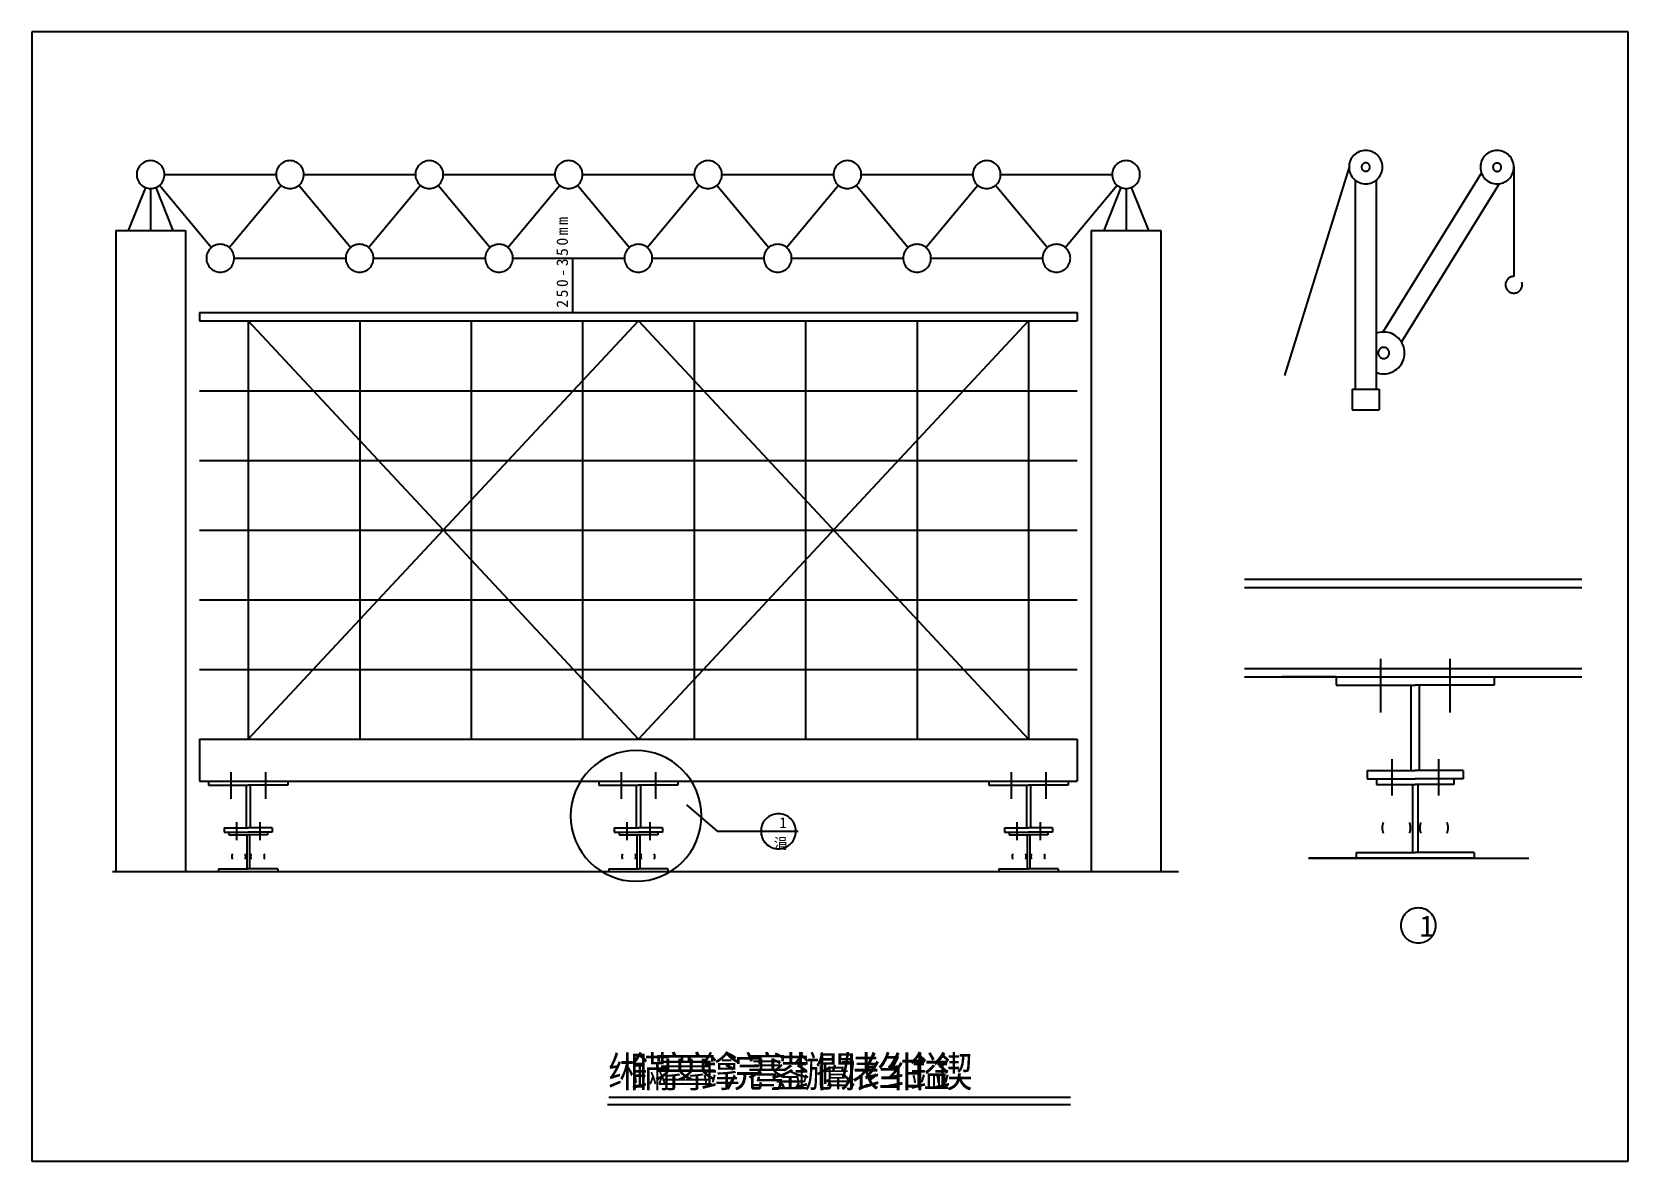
# Model space of a CAD drawing. Header units: metres. Extents: x 0 to 420, y 0 to 297.
import ezdxf

# ---------------------------------------------------------------- set-up
doc = ezdxf.new("R2010")
doc.units = ezdxf.units.M
doc.layers.add(' ', color=7, linetype='Continuous')

msp = doc.modelspace()

# ---------------------------------------------------------------- linework, layer by layer
at = {"layer": ' '}
for p, q in [((346.58, 261.43), (329.59, 206.62)), ((389.94, 261.54), (389.94, 232.69)), ((33.59, 256.66), (47.22, 240.29)), ((34.9, 259.47), (64.24, 259.47)), ((51.92, 240.29), (65.56, 256.66)), ((70.25, 256.66), (83.89, 240.29)), ((71.57, 259.47), (100.9, 259.47)), ((88.59, 240.29), (102.22, 256.66)), ((106.92, 256.66), (120.56, 240.29)), ((108.24, 259.47), (137.57, 259.47)), ((125.25, 240.29), (138.89, 256.66)), ((143.59, 256.66), (157.22, 240.29)), ((144.9, 259.47), (174.24, 259.47)), ((161.92, 240.29), (175.56, 256.66)), ((180.25, 256.66), (193.89, 240.29)), ((181.57, 259.47), (210.9, 259.47)), ((198.59, 240.29), (212.22, 256.66)), ((216.92, 256.66), (230.56, 240.29)), ((218.24, 259.47), (247.57, 259.47)), ((235.25, 240.29), (248.89, 256.66)), ((253.59, 256.66), (267.22, 240.29)), ((254.9, 259.47), (284.24, 259.47)), ((271.92, 240.29), (285.56, 256.66)), ((348.22, 258.01), (348.22, 203.02)), ((348.22, 258.01), (348.22, 203.02)), ((348.22, 258.01), (348.22, 203.02)), ((353.72, 258.01), (353.72, 203.02)), ((353.72, 258.01), (353.72, 203.02)), ((353.72, 258.01), (353.72, 203.02)), ((381.39, 259.94), (355.48, 218.06)), ((386.07, 257.05), (360.36, 215.48)), ((29.87, 256.07), (25.36, 244.81)), ((31.24, 255.81), (31.24, 244.81)), ((32.6, 256.07), (37.12, 244.81)), ((286.54, 256.07), (282.02, 244.81)), ((287.9, 255.81), (287.9, 244.81)), ((289.27, 256.07), (293.79, 244.81)), ((22.07, 244.81), (22.07, 76.14)), ((22.07, 244.81), (40.4, 244.81)), ((40.4, 244.81), (40.4, 76.14)), ((278.74, 244.81), (278.74, 76.14)), ((278.74, 244.81), (297.07, 244.81)), ((297.07, 244.81), (297.07, 76.14)), ((53.24, 237.47), (82.57, 237.47)), ((89.9, 237.47), (119.24, 237.47)), ((126.57, 237.47), (155.9, 237.47)), ((142.28, 237.47), (142.28, 223.17)), ((163.24, 237.47), (192.57, 237.47)), ((199.9, 237.47), (229.24, 237.47)), ((236.57, 237.47), (265.9, 237.47)), ((44.07, 223.17), (275.07, 223.17)), ((44.07, 223.17), (44.07, 220.97)), ((275.07, 223.17), (275.07, 220.97)), ((44.07, 220.97), (275.07, 220.97)), ((159.57, 110.97), (56.9, 220.97)), ((56.9, 110.97), (159.57, 220.97)), ((56.9, 220.97), (56.9, 110.97)), ((86.24, 220.97), (86.24, 110.97)), ((115.57, 220.97), (115.57, 110.97)), ((144.9, 220.97), (144.9, 110.97)), ((262.24, 220.97), (159.57, 110.97)), ((159.57, 220.97), (262.24, 110.97)), ((174.24, 220.97), (174.24, 110.97)), ((203.57, 220.97), (203.57, 110.97)), ((232.9, 220.97), (232.9, 110.97)), ((262.24, 220.97), (262.24, 110.97)), ((44.07, 202.64), (275.07, 202.64)), ((347.37, 203.02), (347.37, 197.64)), ((347.37, 203.02), (354.47, 203.02)), ((354.47, 203.02), (354.47, 197.64)), ((347.37, 197.64), (354.47, 197.64)), ((44.07, 184.31), (275.07, 184.31)), ((44.07, 165.97), (275.07, 165.97)), ((319.11, 153.04), (407.85, 153.04)), ((44.07, 147.64), (275.07, 147.64)), ((319.11, 150.84), (407.85, 150.84)), ((354.87, 132.09), (354.87, 117.95)), ((373.08, 132.09), (373.08, 117.95)), ((44.07, 129.31), (275.07, 129.31)), ((319.11, 129.57), (407.85, 129.57)), ((319.11, 127.37), (407.85, 127.37)), ((343.17, 127.37), (328.91, 127.37)), ((343.17, 127.37), (384.78, 127.37)), ((343.17, 127.37), (343.17, 125.17)), ((384.78, 127.37), (384.78, 125.17)), ((343.17, 125.17), (363.97, 125.17)), ((362.87, 125.17), (362.87, 102.72)), ((384.78, 125.17), (363.97, 125.17)), ((365.07, 125.17), (365.07, 102.72)), ((44.07, 110.97), (275.07, 110.97)), ((44.07, 110.97), (44.07, 99.97)), ((275.07, 110.97), (275.07, 99.97)), ((357.86, 105.71), (357.86, 96.19)), ((370.08, 105.71), (370.08, 96.19)), ((52.35, 102.33), (52.35, 95.26)), ((61.46, 102.33), (61.46, 95.26)), ((155.02, 102.33), (155.02, 95.26)), ((164.12, 102.33), (164.12, 95.26)), ((257.69, 102.33), (257.69, 95.26)), ((266.79, 102.33), (266.79, 95.26)), ((351.33, 102.72), (351.33, 100.52)), ((351.33, 102.72), (363.97, 102.72)), ((376.61, 102.72), (363.97, 102.72)), ((376.61, 102.72), (376.61, 100.52)), ((44.07, 99.97), (275.07, 99.97)), ((46.5, 99.97), (46.5, 98.87)), ((46.5, 98.87), (56.9, 98.87)), ((56.35, 98.87), (56.35, 87.65)), ((67.31, 98.87), (56.9, 98.87)), ((57.45, 98.87), (57.45, 87.65)), ((67.31, 99.97), (67.31, 98.87)), ((149.17, 99.97), (149.17, 98.87)), ((149.17, 98.87), (159.57, 98.87)), ((159.02, 98.87), (159.02, 87.65)), ((169.97, 98.87), (159.57, 98.87)), ((160.12, 98.87), (160.12, 87.65)), ((169.97, 99.97), (169.97, 98.87)), ((251.83, 99.97), (251.83, 98.87)), ((251.83, 98.87), (262.24, 98.87)), ((261.69, 98.87), (261.69, 87.65)), ((272.64, 98.87), (262.24, 98.87)), ((262.79, 98.87), (262.79, 87.65)), ((272.64, 99.97), (272.64, 98.87)), ((351.33, 100.52), (363.97, 100.52)), ((353.78, 100.52), (353.78, 99.05)), ((353.78, 99.05), (363.97, 99.05)), ((363.24, 99.05), (363.24, 81.17)), ((376.61, 100.52), (363.97, 100.52)), ((374.16, 99.05), (363.97, 99.05)), ((364.71, 99.05), (364.71, 81.17)), ((374.16, 100.52), (374.16, 99.05)), ((172.22, 93.67), (180.29, 86.75)), ((53.85, 89.14), (53.85, 84.38)), ((59.96, 89.14), (59.96, 84.38)), ((156.52, 89.14), (156.52, 84.38)), ((162.63, 89.14), (162.63, 84.38)), ((259.18, 89.14), (259.18, 84.38)), ((265.29, 89.14), (265.29, 84.38)), ((50.58, 87.65), (50.58, 86.55)), ((50.58, 87.65), (56.9, 87.65)), ((50.58, 86.55), (56.9, 86.55)), ((51.81, 86.55), (51.81, 85.81)), ((51.81, 85.81), (56.9, 85.81)), ((56.54, 85.81), (56.54, 76.87)), ((63.23, 87.65), (56.9, 87.65)), ((63.23, 86.55), (56.9, 86.55)), ((62, 85.81), (56.9, 85.81)), ((57.27, 85.81), (57.27, 76.87)), ((62, 86.55), (62, 85.81)), ((63.23, 87.65), (63.23, 86.55)), ((153.25, 87.65), (153.25, 86.55)), ((153.25, 87.65), (159.57, 87.65)), ((153.25, 86.55), (159.57, 86.55)), ((154.48, 86.55), (154.48, 85.81)), ((154.48, 85.81), (159.57, 85.81)), ((159.2, 85.81), (159.2, 76.87)), ((165.89, 87.65), (159.57, 87.65)), ((165.89, 86.55), (159.57, 86.55)), ((164.67, 85.81), (159.57, 85.81)), ((159.94, 85.81), (159.94, 76.87)), ((164.67, 86.55), (164.67, 85.81)), ((165.89, 87.65), (165.89, 86.55)), ((180.29, 86.75), (201.63, 86.75)), ((255.92, 87.65), (255.92, 86.55)), ((255.92, 87.65), (262.24, 87.65)), ((255.92, 86.55), (262.24, 86.55)), ((257.14, 86.55), (257.14, 85.81)), ((257.14, 85.81), (262.24, 85.81)), ((261.87, 85.81), (261.87, 76.87)), ((268.56, 87.65), (262.24, 87.65)), ((268.56, 86.55), (262.24, 86.55)), ((267.33, 85.81), (262.24, 85.81)), ((262.6, 85.81), (262.6, 76.87)), ((267.33, 86.55), (267.33, 85.81)), ((268.56, 87.65), (268.56, 86.55)), ((348.42, 81.17), (363.97, 81.17)), ((348.42, 81.17), (348.42, 79.7)), ((379.53, 81.17), (363.97, 81.17)), ((379.53, 81.17), (379.53, 79.7)), ((21.16, 76.14), (301.67, 76.14)), ((49.13, 76.87), (49.13, 76.14)), ((49.13, 76.87), (56.9, 76.87)), ((64.68, 76.87), (56.9, 76.87)), ((64.68, 76.87), (64.68, 76.14)), ((151.79, 76.87), (159.57, 76.87)), ((151.79, 76.87), (151.79, 76.14)), ((167.35, 76.87), (159.57, 76.87)), ((167.35, 76.87), (167.35, 76.14)), ((254.46, 76.87), (254.46, 76.14)), ((254.46, 76.87), (262.24, 76.87)), ((270.02, 76.87), (262.24, 76.87)), ((270.02, 76.87), (270.02, 76.14)), ((335.9, 79.7), (393.89, 79.7)), ((348.42, 79.7), (335.9, 79.7)), ((379.53, 79.7), (348.42, 79.7))]:
    msp.add_line(p, q, dxfattribs=at)
for points in [[(355.37, 261.45), (355.35, 261.88), (355.28, 262.3), (355.18, 262.72), (355.03, 263.13), (354.85, 263.52), (354.63, 263.89), (354.37, 264.24), (354.08, 264.56), (353.76, 264.85), (353.41, 265.1), (353.04, 265.33), (352.65, 265.51), (352.25, 265.66), (351.83, 265.76), (351.4, 265.83), (350.97, 265.85), (350.54, 265.83), (350.11, 265.76), (349.69, 265.66), (349.29, 265.51), (348.89, 265.33), (348.52, 265.1), (348.18, 264.85), (347.86, 264.56), (347.57, 264.24), (347.31, 263.89), (347.09, 263.52), (346.9, 263.13), (346.76, 262.72), (346.65, 262.3), (346.59, 261.88), (346.57, 261.45), (346.59, 261.02), (346.65, 260.59), (346.76, 260.17), (346.9, 259.76), (347.09, 259.37), (347.31, 259), (347.57, 258.65), (347.86, 258.34), (348.18, 258.05), (348.52, 257.79), (348.89, 257.57), (349.29, 257.38), (349.69, 257.24), (350.11, 257.13), (350.54, 257.07), (350.97, 257.05), (351.4, 257.07), (351.83, 257.13), (352.25, 257.24), (352.65, 257.38), (353.04, 257.57), (353.41, 257.79), (353.76, 258.05), (354.08, 258.34), (354.37, 258.65), (354.63, 259), (354.85, 259.37), (355.03, 259.76), (355.18, 260.17), (355.28, 260.59), (355.35, 261.02), (355.37, 261.45)], [(355.37, 261.45), (355.35, 261.88), (355.28, 262.3), (355.18, 262.72), (355.03, 263.13), (354.85, 263.52), (354.63, 263.89), (354.37, 264.24), (354.08, 264.56), (353.76, 264.85), (353.41, 265.1), (353.04, 265.33), (352.65, 265.51), (352.25, 265.66), (351.83, 265.76), (351.4, 265.83), (350.97, 265.85), (350.54, 265.83), (350.11, 265.76), (349.69, 265.66), (349.29, 265.51), (348.89, 265.33), (348.52, 265.1), (348.18, 264.85), (347.86, 264.56), (347.57, 264.24), (347.31, 263.89), (347.09, 263.52), (346.9, 263.13), (346.76, 262.72), (346.65, 262.3), (346.59, 261.88), (346.57, 261.45), (346.59, 261.02), (346.65, 260.59), (346.76, 260.17), (346.9, 259.76), (347.09, 259.37), (347.31, 259), (347.57, 258.65), (347.86, 258.34), (348.18, 258.05), (348.52, 257.79), (348.89, 257.57), (349.29, 257.38), (349.69, 257.24), (350.11, 257.13), (350.54, 257.07), (350.97, 257.05), (351.4, 257.07), (351.83, 257.13), (352.25, 257.24), (352.65, 257.38), (353.04, 257.57), (353.41, 257.79), (353.76, 258.05), (354.08, 258.34), (354.37, 258.65), (354.63, 259), (354.85, 259.37), (355.03, 259.76), (355.18, 260.17), (355.28, 260.59), (355.35, 261.02), (355.37, 261.45)], [(355.37, 261.45), (355.35, 261.88), (355.28, 262.3), (355.18, 262.72), (355.03, 263.13), (354.85, 263.52), (354.63, 263.89), (354.37, 264.24), (354.08, 264.56), (353.76, 264.85), (353.41, 265.1), (353.04, 265.33), (352.65, 265.51), (352.25, 265.66), (351.83, 265.76), (351.4, 265.83), (350.97, 265.85), (350.54, 265.83), (350.11, 265.76), (349.69, 265.66), (349.29, 265.51), (348.89, 265.33), (348.52, 265.1), (348.18, 264.85), (347.86, 264.56), (347.57, 264.24), (347.31, 263.89), (347.09, 263.52), (346.9, 263.13), (346.76, 262.72), (346.65, 262.3), (346.59, 261.88), (346.57, 261.45), (346.59, 261.02), (346.65, 260.59), (346.76, 260.17), (346.9, 259.76), (347.09, 259.37), (347.31, 259), (347.57, 258.65), (347.86, 258.34), (348.18, 258.05), (348.52, 257.79), (348.89, 257.57), (349.29, 257.38), (349.69, 257.24), (350.11, 257.13), (350.54, 257.07), (350.97, 257.05), (351.4, 257.07), (351.83, 257.13), (352.25, 257.24), (352.65, 257.38), (353.04, 257.57), (353.41, 257.79), (353.76, 258.05), (354.08, 258.34), (354.37, 258.65), (354.63, 259), (354.85, 259.37), (355.03, 259.76), (355.18, 260.17), (355.28, 260.59), (355.35, 261.02), (355.37, 261.45)], [(389.94, 261.42), (389.92, 261.85), (389.85, 262.28), (389.75, 262.69), (389.6, 263.1), (389.42, 263.49), (389.2, 263.86), (388.94, 264.21), (388.65, 264.53), (388.33, 264.82), (387.98, 265.08), (387.61, 265.3), (387.22, 265.48), (386.82, 265.63), (386.4, 265.73), (385.97, 265.8), (385.54, 265.82), (385.11, 265.8), (384.68, 265.73), (384.26, 265.63), (383.86, 265.48), (383.46, 265.3), (383.09, 265.08), (382.75, 264.82), (382.43, 264.53), (382.14, 264.21), (381.88, 263.86), (381.66, 263.49), (381.47, 263.1), (381.33, 262.69), (381.22, 262.28), (381.16, 261.85), (381.14, 261.42), (381.16, 260.99), (381.22, 260.56), (381.33, 260.14), (381.47, 259.73), (381.66, 259.34), (381.88, 258.97), (382.14, 258.63), (382.43, 258.31), (382.75, 258.02), (383.09, 257.76), (383.46, 257.54), (383.86, 257.35), (384.26, 257.21), (384.68, 257.1), (385.11, 257.04), (385.54, 257.02), (385.97, 257.04), (386.4, 257.1), (386.82, 257.21), (387.22, 257.35), (387.61, 257.54), (387.98, 257.76), (388.33, 258.02), (388.65, 258.31), (388.94, 258.63), (389.2, 258.97), (389.42, 259.34), (389.6, 259.73), (389.75, 260.14), (389.85, 260.56), (389.92, 260.99), (389.94, 261.42)], [(34.9, 259.47), (34.89, 259.83), (34.83, 260.19), (34.75, 260.54), (34.63, 260.88), (34.47, 261.2), (34.29, 261.51), (34.07, 261.8), (33.83, 262.06), (33.56, 262.31), (33.27, 262.52), (32.97, 262.71), (32.64, 262.86), (32.3, 262.98), (31.95, 263.07), (31.6, 263.12), (31.24, 263.14), (30.88, 263.12), (30.52, 263.07), (30.17, 262.98), (29.83, 262.86), (29.51, 262.71), (29.2, 262.52), (28.91, 262.31), (28.65, 262.06), (28.4, 261.8), (28.19, 261.51), (28, 261.2), (27.85, 260.88), (27.73, 260.54), (27.64, 260.19), (27.59, 259.83), (27.57, 259.47), (27.59, 259.11), (27.64, 258.76), (27.73, 258.41), (27.85, 258.07), (28, 257.74), (28.19, 257.43), (28.4, 257.15), (28.65, 256.88), (28.91, 256.64), (29.2, 256.42), (29.51, 256.24), (29.83, 256.08), (30.17, 255.96), (30.52, 255.88), (30.88, 255.82), (31.24, 255.81), (31.6, 255.82), (31.95, 255.88), (32.3, 255.96), (32.64, 256.08), (32.97, 256.24), (33.27, 256.42), (33.56, 256.64), (33.83, 256.88), (34.07, 257.15), (34.29, 257.43), (34.47, 257.74), (34.63, 258.07), (34.75, 258.41), (34.83, 258.76), (34.89, 259.11), (34.9, 259.47)], [(71.57, 259.47), (71.55, 259.83), (71.5, 260.19), (71.41, 260.54), (71.29, 260.88), (71.14, 261.2), (70.95, 261.51), (70.74, 261.8), (70.5, 262.06), (70.23, 262.31), (69.94, 262.52), (69.63, 262.71), (69.31, 262.86), (68.97, 262.98), (68.62, 263.07), (68.26, 263.12), (67.9, 263.14), (67.55, 263.12), (67.19, 263.07), (66.84, 262.98), (66.5, 262.86), (66.18, 262.71), (65.87, 262.52), (65.58, 262.31), (65.31, 262.06), (65.07, 261.8), (64.86, 261.51), (64.67, 261.2), (64.52, 260.88), (64.4, 260.54), (64.31, 260.19), (64.26, 259.83), (64.24, 259.47), (64.26, 259.11), (64.31, 258.76), (64.4, 258.41), (64.52, 258.07), (64.67, 257.74), (64.86, 257.43), (65.07, 257.15), (65.31, 256.88), (65.58, 256.64), (65.87, 256.42), (66.18, 256.24), (66.5, 256.08), (66.84, 255.96), (67.19, 255.88), (67.55, 255.82), (67.9, 255.81), (68.26, 255.82), (68.62, 255.88), (68.97, 255.96), (69.31, 256.08), (69.63, 256.24), (69.94, 256.42), (70.23, 256.64), (70.5, 256.88), (70.74, 257.15), (70.95, 257.43), (71.14, 257.74), (71.29, 258.07), (71.41, 258.41), (71.5, 258.76), (71.55, 259.11), (71.57, 259.47)], [(108.24, 259.47), (108.22, 259.83), (108.17, 260.19), (108.08, 260.54), (107.96, 260.88), (107.8, 261.2), (107.62, 261.51), (107.41, 261.8), (107.16, 262.06), (106.9, 262.31), (106.61, 262.52), (106.3, 262.71), (105.97, 262.86), (105.64, 262.98), (105.29, 263.07), (104.93, 263.12), (104.57, 263.14), (104.21, 263.12), (103.86, 263.07), (103.51, 262.98), (103.17, 262.86), (102.84, 262.71), (102.53, 262.52), (102.25, 262.31), (101.98, 262.06), (101.74, 261.8), (101.52, 261.51), (101.34, 261.2), (101.18, 260.88), (101.06, 260.54), (100.97, 260.19), (100.92, 259.83), (100.9, 259.47), (100.92, 259.11), (100.97, 258.76), (101.06, 258.41), (101.18, 258.07), (101.34, 257.74), (101.52, 257.43), (101.74, 257.15), (101.98, 256.88), (102.25, 256.64), (102.53, 256.42), (102.84, 256.24), (103.17, 256.08), (103.51, 255.96), (103.86, 255.88), (104.21, 255.82), (104.57, 255.81), (104.93, 255.82), (105.29, 255.88), (105.64, 255.96), (105.97, 256.08), (106.3, 256.24), (106.61, 256.42), (106.9, 256.64), (107.16, 256.88), (107.41, 257.15), (107.62, 257.43), (107.8, 257.74), (107.96, 258.07), (108.08, 258.41), (108.17, 258.76), (108.22, 259.11), (108.24, 259.47)], [(144.9, 259.47), (144.89, 259.83), (144.83, 260.19), (144.75, 260.54), (144.63, 260.88), (144.47, 261.2), (144.29, 261.51), (144.07, 261.8), (143.83, 262.06), (143.56, 262.31), (143.27, 262.52), (142.97, 262.71), (142.64, 262.86), (142.3, 262.98), (141.95, 263.07), (141.6, 263.12), (141.24, 263.14), (140.88, 263.12), (140.52, 263.07), (140.17, 262.98), (139.83, 262.86), (139.51, 262.71), (139.2, 262.52), (138.91, 262.31), (138.65, 262.06), (138.4, 261.8), (138.19, 261.51), (138, 261.2), (137.85, 260.88), (137.73, 260.54), (137.64, 260.19), (137.59, 259.83), (137.57, 259.47), (137.59, 259.11), (137.64, 258.76), (137.73, 258.41), (137.85, 258.07), (138, 257.74), (138.19, 257.43), (138.4, 257.15), (138.65, 256.88), (138.91, 256.64), (139.2, 256.42), (139.51, 256.24), (139.83, 256.08), (140.17, 255.96), (140.52, 255.88), (140.88, 255.82), (141.24, 255.81), (141.6, 255.82), (141.95, 255.88), (142.3, 255.96), (142.64, 256.08), (142.97, 256.24), (143.27, 256.42), (143.56, 256.64), (143.83, 256.88), (144.07, 257.15), (144.29, 257.43), (144.47, 257.74), (144.63, 258.07), (144.75, 258.41), (144.83, 258.76), (144.89, 259.11), (144.9, 259.47)], [(181.57, 259.47), (181.55, 259.83), (181.5, 260.19), (181.41, 260.54), (181.29, 260.88), (181.14, 261.2), (180.95, 261.51), (180.74, 261.8), (180.5, 262.06), (180.23, 262.31), (179.94, 262.52), (179.63, 262.71), (179.31, 262.86), (178.97, 262.98), (178.62, 263.07), (178.26, 263.12), (177.9, 263.14), (177.55, 263.12), (177.19, 263.07), (176.84, 262.98), (176.5, 262.86), (176.18, 262.71), (175.87, 262.52), (175.58, 262.31), (175.31, 262.06), (175.07, 261.8), (174.86, 261.51), (174.67, 261.2), (174.52, 260.88), (174.4, 260.54), (174.31, 260.19), (174.26, 259.83), (174.24, 259.47), (174.26, 259.11), (174.31, 258.76), (174.4, 258.41), (174.52, 258.07), (174.67, 257.74), (174.86, 257.43), (175.07, 257.15), (175.31, 256.88), (175.58, 256.64), (175.87, 256.42), (176.18, 256.24), (176.5, 256.08), (176.84, 255.96), (177.19, 255.88), (177.55, 255.82), (177.9, 255.81), (178.26, 255.82), (178.62, 255.88), (178.97, 255.96), (179.31, 256.08), (179.63, 256.24), (179.94, 256.42), (180.23, 256.64), (180.5, 256.88), (180.74, 257.15), (180.95, 257.43), (181.14, 257.74), (181.29, 258.07), (181.41, 258.41), (181.5, 258.76), (181.55, 259.11), (181.57, 259.47)], [(218.24, 259.47), (218.22, 259.83), (218.17, 260.19), (218.08, 260.54), (217.96, 260.88), (217.8, 261.2), (217.62, 261.51), (217.41, 261.8), (217.16, 262.06), (216.9, 262.31), (216.61, 262.52), (216.3, 262.71), (215.97, 262.86), (215.64, 262.98), (215.29, 263.07), (214.93, 263.12), (214.57, 263.14), (214.21, 263.12), (213.86, 263.07), (213.51, 262.98), (213.17, 262.86), (212.84, 262.71), (212.53, 262.52), (212.25, 262.31), (211.98, 262.06), (211.74, 261.8), (211.52, 261.51), (211.34, 261.2), (211.18, 260.88), (211.06, 260.54), (210.97, 260.19), (210.92, 259.83), (210.9, 259.47), (210.92, 259.11), (210.97, 258.76), (211.06, 258.41), (211.18, 258.07), (211.34, 257.74), (211.52, 257.43), (211.74, 257.15), (211.98, 256.88), (212.25, 256.64), (212.53, 256.42), (212.84, 256.24), (213.17, 256.08), (213.51, 255.96), (213.86, 255.88), (214.21, 255.82), (214.57, 255.81), (214.93, 255.82), (215.29, 255.88), (215.64, 255.96), (215.97, 256.08), (216.3, 256.24), (216.61, 256.42), (216.9, 256.64), (217.16, 256.88), (217.41, 257.15), (217.62, 257.43), (217.8, 257.74), (217.96, 258.07), (218.08, 258.41), (218.17, 258.76), (218.22, 259.11), (218.24, 259.47)], [(254.9, 259.47), (254.89, 259.83), (254.83, 260.19), (254.75, 260.54), (254.63, 260.88), (254.47, 261.2), (254.29, 261.51), (254.07, 261.8), (253.83, 262.06), (253.56, 262.31), (253.27, 262.52), (252.97, 262.71), (252.64, 262.86), (252.3, 262.98), (251.95, 263.07), (251.6, 263.12), (251.24, 263.14), (250.88, 263.12), (250.52, 263.07), (250.17, 262.98), (249.83, 262.86), (249.51, 262.71), (249.2, 262.52), (248.91, 262.31), (248.65, 262.06), (248.4, 261.8), (248.19, 261.51), (248, 261.2), (247.85, 260.88), (247.73, 260.54), (247.64, 260.19), (247.59, 259.83), (247.57, 259.47), (247.59, 259.11), (247.64, 258.76), (247.73, 258.41), (247.85, 258.07), (248, 257.74), (248.19, 257.43), (248.4, 257.15), (248.65, 256.88), (248.91, 256.64), (249.2, 256.42), (249.51, 256.24), (249.83, 256.08), (250.17, 255.96), (250.52, 255.88), (250.88, 255.82), (251.24, 255.81), (251.6, 255.82), (251.95, 255.88), (252.3, 255.96), (252.64, 256.08), (252.97, 256.24), (253.27, 256.42), (253.56, 256.64), (253.83, 256.88), (254.07, 257.15), (254.29, 257.43), (254.47, 257.74), (254.63, 258.07), (254.75, 258.41), (254.83, 258.76), (254.89, 259.11), (254.9, 259.47)], [(291.57, 259.47), (291.55, 259.83), (291.5, 260.19), (291.41, 260.54), (291.29, 260.88), (291.14, 261.2), (290.95, 261.51), (290.74, 261.8), (290.5, 262.06), (290.23, 262.31), (289.94, 262.52), (289.63, 262.71), (289.31, 262.86), (288.97, 262.98), (288.62, 263.07), (288.26, 263.12), (287.9, 263.14), (287.55, 263.12), (287.19, 263.07), (286.84, 262.98), (286.5, 262.86), (286.18, 262.71), (285.87, 262.52), (285.58, 262.31), (285.31, 262.06), (285.07, 261.8), (284.86, 261.51), (284.67, 261.2), (284.52, 260.88), (284.4, 260.54), (284.31, 260.19), (284.26, 259.83), (284.24, 259.47), (284.26, 259.11), (284.31, 258.76), (284.4, 258.41), (284.52, 258.07), (284.67, 257.74), (284.86, 257.43), (285.07, 257.15), (285.31, 256.88), (285.58, 256.64), (285.87, 256.42), (286.18, 256.24), (286.5, 256.08), (286.84, 255.96), (287.19, 255.88), (287.55, 255.82), (287.9, 255.81), (288.26, 255.82), (288.62, 255.88), (288.97, 255.96), (289.31, 256.08), (289.63, 256.24), (289.94, 256.42), (290.23, 256.64), (290.5, 256.88), (290.74, 257.15), (290.95, 257.43), (291.14, 257.74), (291.29, 258.07), (291.41, 258.41), (291.5, 258.76), (291.55, 259.11), (291.57, 259.47)], [(352.07, 261.45), (352.06, 261.55), (352.05, 261.66), (352.02, 261.77), (351.99, 261.87), (351.94, 261.96), (351.88, 262.06), (351.82, 262.14), (351.75, 262.22), (351.67, 262.3), (351.58, 262.36), (351.49, 262.42), (351.39, 262.46), (351.29, 262.5), (351.18, 262.53), (351.08, 262.54), (350.97, 262.55), (350.86, 262.54), (350.75, 262.53), (350.65, 262.5), (350.55, 262.46), (350.45, 262.42), (350.36, 262.36), (350.27, 262.3), (350.19, 262.22), (350.12, 262.14), (350.05, 262.06), (350, 261.96), (349.95, 261.87), (349.92, 261.77), (349.89, 261.66), (349.87, 261.55), (349.87, 261.45), (349.87, 261.34), (349.89, 261.23), (349.92, 261.13), (349.95, 261.03), (350, 260.93), (350.05, 260.84), (350.12, 260.75), (350.19, 260.67), (350.27, 260.6), (350.36, 260.53), (350.45, 260.48), (350.55, 260.43), (350.65, 260.39), (350.75, 260.37), (350.86, 260.35), (350.97, 260.35), (351.08, 260.35), (351.18, 260.37), (351.29, 260.39), (351.39, 260.43), (351.49, 260.48), (351.58, 260.53), (351.67, 260.6), (351.75, 260.67), (351.82, 260.75), (351.88, 260.84), (351.94, 260.93), (351.99, 261.03), (352.02, 261.13), (352.05, 261.23), (352.06, 261.34), (352.07, 261.45)], [(352.07, 261.45), (352.06, 261.55), (352.05, 261.66), (352.02, 261.77), (351.99, 261.87), (351.94, 261.96), (351.88, 262.06), (351.82, 262.14), (351.75, 262.22), (351.67, 262.3), (351.58, 262.36), (351.49, 262.42), (351.39, 262.46), (351.29, 262.5), (351.18, 262.53), (351.08, 262.54), (350.97, 262.55), (350.86, 262.54), (350.75, 262.53), (350.65, 262.5), (350.55, 262.46), (350.45, 262.42), (350.36, 262.36), (350.27, 262.3), (350.19, 262.22), (350.12, 262.14), (350.05, 262.06), (350, 261.96), (349.95, 261.87), (349.92, 261.77), (349.89, 261.66), (349.87, 261.55), (349.87, 261.45), (349.87, 261.34), (349.89, 261.23), (349.92, 261.13), (349.95, 261.03), (350, 260.93), (350.05, 260.84), (350.12, 260.75), (350.19, 260.67), (350.27, 260.6), (350.36, 260.53), (350.45, 260.48), (350.55, 260.43), (350.65, 260.39), (350.75, 260.37), (350.86, 260.35), (350.97, 260.35), (351.08, 260.35), (351.18, 260.37), (351.29, 260.39), (351.39, 260.43), (351.49, 260.48), (351.58, 260.53), (351.67, 260.6), (351.75, 260.67), (351.82, 260.75), (351.88, 260.84), (351.94, 260.93), (351.99, 261.03), (352.02, 261.13), (352.05, 261.23), (352.06, 261.34), (352.07, 261.45)], [(352.07, 261.45), (352.06, 261.55), (352.05, 261.66), (352.02, 261.77), (351.99, 261.87), (351.94, 261.96), (351.88, 262.06), (351.82, 262.14), (351.75, 262.22), (351.67, 262.3), (351.58, 262.36), (351.49, 262.42), (351.39, 262.46), (351.29, 262.5), (351.18, 262.53), (351.08, 262.54), (350.97, 262.55), (350.86, 262.54), (350.75, 262.53), (350.65, 262.5), (350.55, 262.46), (350.45, 262.42), (350.36, 262.36), (350.27, 262.3), (350.19, 262.22), (350.12, 262.14), (350.05, 262.06), (350, 261.96), (349.95, 261.87), (349.92, 261.77), (349.89, 261.66), (349.87, 261.55), (349.87, 261.45), (349.87, 261.34), (349.89, 261.23), (349.92, 261.13), (349.95, 261.03), (350, 260.93), (350.05, 260.84), (350.12, 260.75), (350.19, 260.67), (350.27, 260.6), (350.36, 260.53), (350.45, 260.48), (350.55, 260.43), (350.65, 260.39), (350.75, 260.37), (350.86, 260.35), (350.97, 260.35), (351.08, 260.35), (351.18, 260.37), (351.29, 260.39), (351.39, 260.43), (351.49, 260.48), (351.58, 260.53), (351.67, 260.6), (351.75, 260.67), (351.82, 260.75), (351.88, 260.84), (351.94, 260.93), (351.99, 261.03), (352.02, 261.13), (352.05, 261.23), (352.06, 261.34), (352.07, 261.45)], [(386.64, 261.42), (386.63, 261.52), (386.62, 261.63), (386.59, 261.74), (386.56, 261.84), (386.51, 261.94), (386.45, 262.03), (386.39, 262.11), (386.32, 262.19), (386.24, 262.27), (386.15, 262.33), (386.06, 262.39), (385.96, 262.43), (385.86, 262.47), (385.75, 262.5), (385.65, 262.51), (385.54, 262.52), (385.43, 262.51), (385.32, 262.5), (385.22, 262.47), (385.12, 262.43), (385.02, 262.39), (384.93, 262.33), (384.84, 262.27), (384.76, 262.19), (384.69, 262.11), (384.62, 262.03), (384.57, 261.94), (384.52, 261.84), (384.49, 261.74), (384.46, 261.63), (384.44, 261.52), (384.44, 261.42), (384.44, 261.31), (384.46, 261.2), (384.49, 261.1), (384.52, 261), (384.57, 260.9), (384.62, 260.81), (384.69, 260.72), (384.76, 260.64), (384.84, 260.57), (384.93, 260.5), (385.02, 260.45), (385.12, 260.4), (385.22, 260.36), (385.32, 260.34), (385.43, 260.32), (385.54, 260.32), (385.65, 260.32), (385.75, 260.34), (385.86, 260.36), (385.96, 260.4), (386.06, 260.45), (386.15, 260.5), (386.24, 260.57), (386.32, 260.64), (386.39, 260.72), (386.45, 260.81), (386.51, 260.9), (386.56, 261), (386.59, 261.1), (386.62, 261.2), (386.63, 261.31), (386.64, 261.42)], [(53.24, 237.47), (53.22, 237.83), (53.17, 238.19), (53.08, 238.54), (52.96, 238.87), (52.8, 239.2), (52.62, 239.51), (52.41, 239.8), (52.16, 240.06), (51.9, 240.31), (51.61, 240.52), (51.3, 240.71), (50.97, 240.86), (50.64, 240.98), (50.29, 241.07), (49.93, 241.12), (49.57, 241.14), (49.21, 241.12), (48.86, 241.07), (48.51, 240.98), (48.17, 240.86), (47.84, 240.71), (47.53, 240.52), (47.25, 240.31), (46.98, 240.06), (46.74, 239.8), (46.52, 239.51), (46.34, 239.2), (46.18, 238.87), (46.06, 238.54), (45.97, 238.19), (45.92, 237.83), (45.9, 237.47), (45.92, 237.11), (45.97, 236.76), (46.06, 236.41), (46.18, 236.07), (46.34, 235.74), (46.52, 235.43), (46.74, 235.15), (46.98, 234.88), (47.25, 234.64), (47.53, 234.42), (47.84, 234.24), (48.17, 234.08), (48.51, 233.96), (48.86, 233.88), (49.21, 233.82), (49.57, 233.81), (49.93, 233.82), (50.29, 233.88), (50.64, 233.96), (50.97, 234.08), (51.3, 234.24), (51.61, 234.42), (51.9, 234.64), (52.16, 234.88), (52.41, 235.15), (52.62, 235.43), (52.8, 235.74), (52.96, 236.07), (53.08, 236.41), (53.17, 236.76), (53.22, 237.11), (53.24, 237.47)], [(89.9, 237.47), (89.89, 237.83), (89.83, 238.19), (89.75, 238.54), (89.63, 238.87), (89.47, 239.2), (89.29, 239.51), (89.07, 239.8), (88.83, 240.06), (88.56, 240.31), (88.27, 240.52), (87.97, 240.71), (87.64, 240.86), (87.3, 240.98), (86.95, 241.07), (86.6, 241.12), (86.24, 241.14), (85.88, 241.12), (85.52, 241.07), (85.17, 240.98), (84.83, 240.86), (84.51, 240.71), (84.2, 240.52), (83.91, 240.31), (83.65, 240.06), (83.4, 239.8), (83.19, 239.51), (83, 239.2), (82.85, 238.87), (82.73, 238.54), (82.64, 238.19), (82.59, 237.83), (82.57, 237.47), (82.59, 237.11), (82.64, 236.76), (82.73, 236.41), (82.85, 236.07), (83, 235.74), (83.19, 235.43), (83.4, 235.15), (83.65, 234.88), (83.91, 234.64), (84.2, 234.42), (84.51, 234.24), (84.83, 234.08), (85.17, 233.96), (85.52, 233.88), (85.88, 233.82), (86.24, 233.81), (86.6, 233.82), (86.95, 233.88), (87.3, 233.96), (87.64, 234.08), (87.97, 234.24), (88.27, 234.42), (88.56, 234.64), (88.83, 234.88), (89.07, 235.15), (89.29, 235.43), (89.47, 235.74), (89.63, 236.07), (89.75, 236.41), (89.83, 236.76), (89.89, 237.11), (89.9, 237.47)], [(126.57, 237.47), (126.55, 237.83), (126.5, 238.19), (126.41, 238.54), (126.29, 238.87), (126.14, 239.2), (125.95, 239.51), (125.74, 239.8), (125.5, 240.06), (125.23, 240.31), (124.94, 240.52), (124.63, 240.71), (124.31, 240.86), (123.97, 240.98), (123.62, 241.07), (123.26, 241.12), (122.9, 241.14), (122.55, 241.12), (122.19, 241.07), (121.84, 240.98), (121.5, 240.86), (121.18, 240.71), (120.87, 240.52), (120.58, 240.31), (120.31, 240.06), (120.07, 239.8), (119.86, 239.51), (119.67, 239.2), (119.52, 238.87), (119.4, 238.54), (119.31, 238.19), (119.26, 237.83), (119.24, 237.47), (119.26, 237.11), (119.31, 236.76), (119.4, 236.41), (119.52, 236.07), (119.67, 235.74), (119.86, 235.43), (120.07, 235.15), (120.31, 234.88), (120.58, 234.64), (120.87, 234.42), (121.18, 234.24), (121.5, 234.08), (121.84, 233.96), (122.19, 233.88), (122.55, 233.82), (122.9, 233.81), (123.26, 233.82), (123.62, 233.88), (123.97, 233.96), (124.31, 234.08), (124.63, 234.24), (124.94, 234.42), (125.23, 234.64), (125.5, 234.88), (125.74, 235.15), (125.95, 235.43), (126.14, 235.74), (126.29, 236.07), (126.41, 236.41), (126.5, 236.76), (126.55, 237.11), (126.57, 237.47)], [(163.24, 237.47), (163.22, 237.83), (163.17, 238.19), (163.08, 238.54), (162.96, 238.87), (162.8, 239.2), (162.62, 239.51), (162.41, 239.8), (162.16, 240.06), (161.9, 240.31), (161.61, 240.52), (161.3, 240.71), (160.97, 240.86), (160.64, 240.98), (160.29, 241.07), (159.93, 241.12), (159.57, 241.14), (159.21, 241.12), (158.86, 241.07), (158.51, 240.98), (158.17, 240.86), (157.84, 240.71), (157.53, 240.52), (157.25, 240.31), (156.98, 240.06), (156.74, 239.8), (156.52, 239.51), (156.34, 239.2), (156.18, 238.87), (156.06, 238.54), (155.97, 238.19), (155.92, 237.83), (155.9, 237.47), (155.92, 237.11), (155.97, 236.76), (156.06, 236.41), (156.18, 236.07), (156.34, 235.74), (156.52, 235.43), (156.74, 235.15), (156.98, 234.88), (157.25, 234.64), (157.53, 234.42), (157.84, 234.24), (158.17, 234.08), (158.51, 233.96), (158.86, 233.88), (159.21, 233.82), (159.57, 233.81), (159.93, 233.82), (160.29, 233.88), (160.64, 233.96), (160.97, 234.08), (161.3, 234.24), (161.61, 234.42), (161.9, 234.64), (162.16, 234.88), (162.41, 235.15), (162.62, 235.43), (162.8, 235.74), (162.96, 236.07), (163.08, 236.41), (163.17, 236.76), (163.22, 237.11), (163.24, 237.47)], [(199.9, 237.47), (199.89, 237.83), (199.83, 238.19), (199.75, 238.54), (199.63, 238.87), (199.47, 239.2), (199.29, 239.51), (199.07, 239.8), (198.83, 240.06), (198.56, 240.31), (198.27, 240.52), (197.97, 240.71), (197.64, 240.86), (197.3, 240.98), (196.95, 241.07), (196.6, 241.12), (196.24, 241.14), (195.88, 241.12), (195.52, 241.07), (195.17, 240.98), (194.83, 240.86), (194.51, 240.71), (194.2, 240.52), (193.91, 240.31), (193.65, 240.06), (193.4, 239.8), (193.19, 239.51), (193, 239.2), (192.85, 238.87), (192.73, 238.54), (192.64, 238.19), (192.59, 237.83), (192.57, 237.47), (192.59, 237.11), (192.64, 236.76), (192.73, 236.41), (192.85, 236.07), (193, 235.74), (193.19, 235.43), (193.4, 235.15), (193.65, 234.88), (193.91, 234.64), (194.2, 234.42), (194.51, 234.24), (194.83, 234.08), (195.17, 233.96), (195.52, 233.88), (195.88, 233.82), (196.24, 233.81), (196.6, 233.82), (196.95, 233.88), (197.3, 233.96), (197.64, 234.08), (197.97, 234.24), (198.27, 234.42), (198.56, 234.64), (198.83, 234.88), (199.07, 235.15), (199.29, 235.43), (199.47, 235.74), (199.63, 236.07), (199.75, 236.41), (199.83, 236.76), (199.89, 237.11), (199.9, 237.47)], [(236.57, 237.47), (236.55, 237.83), (236.5, 238.19), (236.41, 238.54), (236.29, 238.87), (236.14, 239.2), (235.95, 239.51), (235.74, 239.8), (235.5, 240.06), (235.23, 240.31), (234.94, 240.52), (234.63, 240.71), (234.31, 240.86), (233.97, 240.98), (233.62, 241.07), (233.26, 241.12), (232.9, 241.14), (232.55, 241.12), (232.19, 241.07), (231.84, 240.98), (231.5, 240.86), (231.18, 240.71), (230.87, 240.52), (230.58, 240.31), (230.31, 240.06), (230.07, 239.8), (229.86, 239.51), (229.67, 239.2), (229.52, 238.87), (229.4, 238.54), (229.31, 238.19), (229.26, 237.83), (229.24, 237.47), (229.26, 237.11), (229.31, 236.76), (229.4, 236.41), (229.52, 236.07), (229.67, 235.74), (229.86, 235.43), (230.07, 235.15), (230.31, 234.88), (230.58, 234.64), (230.87, 234.42), (231.18, 234.24), (231.5, 234.08), (231.84, 233.96), (232.19, 233.88), (232.55, 233.82), (232.9, 233.81), (233.26, 233.82), (233.62, 233.88), (233.97, 233.96), (234.31, 234.08), (234.63, 234.24), (234.94, 234.42), (235.23, 234.64), (235.5, 234.88), (235.74, 235.15), (235.95, 235.43), (236.14, 235.74), (236.29, 236.07), (236.41, 236.41), (236.5, 236.76), (236.55, 237.11), (236.57, 237.47)], [(273.24, 237.47), (273.22, 237.83), (273.17, 238.19), (273.08, 238.54), (272.96, 238.87), (272.8, 239.2), (272.62, 239.51), (272.41, 239.8), (272.16, 240.06), (271.9, 240.31), (271.61, 240.52), (271.3, 240.71), (270.97, 240.86), (270.64, 240.98), (270.29, 241.07), (269.93, 241.12), (269.57, 241.14), (269.21, 241.12), (268.86, 241.07), (268.51, 240.98), (268.17, 240.86), (267.84, 240.71), (267.53, 240.52), (267.25, 240.31), (266.98, 240.06), (266.74, 239.8), (266.52, 239.51), (266.34, 239.2), (266.18, 238.87), (266.06, 238.54), (265.97, 238.19), (265.92, 237.83), (265.9, 237.47), (265.92, 237.11), (265.97, 236.76), (266.06, 236.41), (266.18, 236.07), (266.34, 235.74), (266.52, 235.43), (266.74, 235.15), (266.98, 234.88), (267.25, 234.64), (267.53, 234.42), (267.84, 234.24), (268.17, 234.08), (268.51, 233.96), (268.86, 233.88), (269.21, 233.82), (269.57, 233.81), (269.93, 233.82), (270.29, 233.88), (270.64, 233.96), (270.97, 234.08), (271.3, 234.24), (271.61, 234.42), (271.9, 234.64), (272.16, 234.88), (272.41, 235.15), (272.62, 235.43), (272.8, 235.74), (272.96, 236.07), (273.08, 236.41), (273.17, 236.76), (273.22, 237.11), (273.24, 237.47)], [(389.94, 232.71), (389.72, 232.7), (389.51, 232.66), (389.3, 232.61), (389.1, 232.54), (388.9, 232.45), (388.72, 232.34), (388.54, 232.21), (388.38, 232.06), (388.24, 231.9), (388.11, 231.73), (388, 231.54), (387.91, 231.35), (387.83, 231.14), (387.78, 230.94), (387.75, 230.72), (387.74, 230.51), (387.75, 230.29), (387.78, 230.08), (387.83, 229.87), (387.91, 229.66), (388, 229.47), (388.11, 229.28), (388.24, 229.11), (388.38, 228.95), (388.54, 228.81), (388.72, 228.68), (388.9, 228.57), (389.1, 228.47), (389.3, 228.4), (389.51, 228.35), (389.72, 228.32), (389.94, 228.31), (390.15, 228.32), (390.37, 228.35), (390.58, 228.4), (390.78, 228.47), (390.98, 228.57), (391.16, 228.68), (391.33, 228.81), (391.49, 228.95), (391.64, 229.11), (391.77, 229.28), (391.88, 229.47), (391.97, 229.66), (392.04, 229.87), (392.1, 230.08), (392.13, 230.29), (392.14, 230.51), (392.13, 230.72), (392.1, 230.94), (392.04, 231.14), (392.03, 231.18)], [(353.72, 207.43), (354.1, 207.3), (354.62, 207.17), (355.15, 207.09), (355.69, 207.06), (356.23, 207.09), (356.77, 207.17), (357.29, 207.3), (357.8, 207.48), (358.29, 207.71), (358.75, 207.99), (359.18, 208.31), (359.58, 208.67), (359.94, 209.07), (360.27, 209.51), (360.54, 209.97), (360.77, 210.46), (360.96, 210.97), (361.09, 211.49), (361.17, 212.02), (361.19, 212.56), (361.17, 213.1), (361.09, 213.64), (360.96, 214.16), (360.77, 214.67), (360.54, 215.16), (360.27, 215.62), (359.94, 216.05), (359.58, 216.45), (359.18, 216.81), (358.75, 217.14), (358.29, 217.41), (357.8, 217.64), (357.29, 217.83), (356.77, 217.96), (356.23, 218.04), (355.69, 218.06), (355.15, 218.04), (354.62, 217.96), (354.1, 217.83), (353.72, 217.7)], [(357.16, 212.56), (357.15, 212.71), (357.13, 212.85), (357.1, 212.99), (357.05, 213.12), (356.99, 213.25), (356.91, 213.38), (356.83, 213.49), (356.73, 213.6), (356.62, 213.7), (356.51, 213.78), (356.38, 213.86), (356.25, 213.92), (356.12, 213.97), (355.98, 214), (355.84, 214.02), (355.69, 214.03), (355.55, 214.02), (355.41, 214), (355.27, 213.97), (355.13, 213.92), (355, 213.86), (354.88, 213.78), (354.76, 213.7), (354.66, 213.6), (354.56, 213.49), (354.47, 213.38), (354.4, 213.25), (354.34, 213.12), (354.29, 212.99), (354.25, 212.85), (354.23, 212.71), (354.23, 212.56), (354.23, 212.42), (354.25, 212.28), (354.29, 212.14), (354.34, 212), (354.4, 211.87), (354.47, 211.75), (354.56, 211.63), (354.66, 211.53), (354.76, 211.43), (354.88, 211.34), (355, 211.27), (355.13, 211.21), (355.27, 211.16), (355.41, 211.12), (355.55, 211.1), (355.69, 211.1), (355.84, 211.1), (355.98, 211.12), (356.12, 211.16), (356.25, 211.21), (356.38, 211.27), (356.51, 211.34), (356.62, 211.43), (356.73, 211.53), (356.83, 211.63), (356.91, 211.75), (356.99, 211.87), (357.05, 212), (357.1, 212.14), (357.13, 212.28), (357.15, 212.42), (357.16, 212.56)], [(176.16, 90.79), (176.08, 92.47), (175.83, 94.14), (175.42, 95.78), (174.85, 97.37), (174.13, 98.9), (173.26, 100.34), (172.26, 101.7), (171.12, 102.95), (169.87, 104.08), (168.52, 105.09), (167.07, 105.96), (165.54, 106.68), (163.95, 107.25), (162.32, 107.66), (160.65, 107.91), (158.96, 107.99), (157.27, 107.91), (155.6, 107.66), (153.97, 107.25), (152.38, 106.68), (150.85, 105.96), (149.4, 105.09), (148.05, 104.08), (146.8, 102.95), (145.66, 101.7), (144.66, 100.34), (143.79, 98.9), (143.07, 97.37), (142.5, 95.78), (142.09, 94.14), (141.84, 92.47), (141.76, 90.79), (141.84, 89.1), (142.09, 87.43), (142.5, 85.79), (143.07, 84.2), (143.79, 82.68), (144.66, 81.23), (145.66, 79.87), (146.8, 78.62), (148.05, 77.49), (149.4, 76.48), (150.85, 75.62), (152.38, 74.9), (153.97, 74.33), (155.6, 73.92), (157.27, 73.67), (158.96, 73.59), (160.65, 73.67), (162.32, 73.92), (163.95, 74.33), (165.54, 74.9), (167.07, 75.62), (168.52, 76.48), (169.87, 77.49), (171.12, 78.62), (172.26, 79.87), (173.26, 81.23), (174.13, 82.68), (174.85, 84.2), (175.42, 85.79), (175.83, 87.43), (176.08, 89.1), (176.16, 90.79)], [(201.05, 86.76), (201.03, 87.21), (200.96, 87.66), (200.85, 88.09), (200.7, 88.52), (200.51, 88.93), (200.27, 89.32), (200, 89.68), (199.7, 90.02), (199.36, 90.32), (199, 90.59), (198.61, 90.82), (198.2, 91.02), (197.78, 91.17), (197.34, 91.28), (196.89, 91.34), (196.44, 91.37), (195.99, 91.34), (195.54, 91.28), (195.1, 91.17), (194.67, 91.02), (194.27, 90.82), (193.88, 90.59), (193.51, 90.32), (193.18, 90.02), (192.88, 89.68), (192.61, 89.32), (192.37, 88.93), (192.18, 88.52), (192.03, 88.09), (191.92, 87.66), (191.85, 87.21), (191.83, 86.76), (191.85, 86.3), (191.92, 85.86), (192.03, 85.42), (192.18, 84.99), (192.37, 84.58), (192.61, 84.19), (192.88, 83.83), (193.18, 83.5), (193.51, 83.19), (193.88, 82.92), (194.27, 82.69), (194.67, 82.5), (195.1, 82.34), (195.54, 82.23), (195.99, 82.17), (196.44, 82.14), (196.89, 82.17), (197.34, 82.23), (197.78, 82.34), (198.2, 82.5), (198.61, 82.69), (199, 82.92), (199.36, 83.19), (199.7, 83.5), (200, 83.83), (200.27, 84.19), (200.51, 84.58), (200.7, 84.99), (200.85, 85.42), (200.96, 85.86), (201.03, 86.3), (201.05, 86.76)], [(355.57, 89.04), (355.47, 88.74), (355.38, 88.38), (355.32, 88.02), (355.31, 87.65), (355.32, 87.28), (355.38, 86.92), (355.47, 86.56), (355.57, 86.26)], [(362.51, 86.26), (362.55, 86.39), (362.65, 86.8), (362.71, 87.22), (362.73, 87.65), (362.71, 88.08), (362.65, 88.5), (362.55, 88.91), (362.51, 89.04)], [(365.44, 89.04), (365.4, 88.91), (365.29, 88.5), (365.23, 88.08), (365.21, 87.65), (365.23, 87.22), (365.29, 86.8), (365.4, 86.39), (365.44, 86.26)], [(372.37, 86.26), (372.48, 86.56), (372.57, 86.92), (372.62, 87.28), (372.64, 87.65), (372.62, 88.02), (372.57, 88.38), (372.48, 88.74), (372.37, 89.04)], [(52.7, 80.81), (52.65, 80.66), (52.61, 80.48), (52.58, 80.3), (52.57, 80.11), (52.58, 79.93), (52.61, 79.75), (52.65, 79.57), (52.7, 79.42)], [(56.17, 79.42), (56.19, 79.48), (56.24, 79.69), (56.27, 79.9), (56.29, 80.11), (56.27, 80.33), (56.24, 80.54), (56.19, 80.74), (56.17, 80.81)], [(57.64, 80.81), (57.62, 80.74), (57.57, 80.54), (57.53, 80.33), (57.52, 80.11), (57.53, 79.9), (57.57, 79.69), (57.62, 79.48), (57.64, 79.42)], [(61.1, 79.42), (61.16, 79.57), (61.2, 79.75), (61.23, 79.93), (61.24, 80.11), (61.23, 80.3), (61.2, 80.48), (61.16, 80.66), (61.1, 80.81)], [(155.37, 80.81), (155.32, 80.66), (155.27, 80.48), (155.25, 80.3), (155.24, 80.11), (155.25, 79.93), (155.27, 79.75), (155.32, 79.57), (155.37, 79.42)], [(158.84, 79.42), (158.86, 79.48), (158.91, 79.69), (158.94, 79.9), (158.95, 80.11), (158.94, 80.33), (158.91, 80.54), (158.86, 80.74), (158.84, 80.81)], [(160.3, 80.81), (160.28, 80.74), (160.23, 80.54), (160.2, 80.33), (160.19, 80.11), (160.2, 79.9), (160.23, 79.69), (160.28, 79.48), (160.3, 79.42)], [(163.77, 79.42), (163.82, 79.57), (163.87, 79.75), (163.9, 79.93), (163.9, 80.11), (163.9, 80.3), (163.87, 80.48), (163.82, 80.66), (163.77, 80.81)], [(258.04, 80.81), (257.99, 80.66), (257.94, 80.48), (257.91, 80.3), (257.9, 80.11), (257.91, 79.93), (257.94, 79.75), (257.99, 79.57), (258.04, 79.42)], [(261.5, 79.42), (261.52, 79.48), (261.58, 79.69), (261.61, 79.9), (261.62, 80.11), (261.61, 80.33), (261.58, 80.54), (261.52, 80.74), (261.5, 80.81)], [(262.97, 80.81), (262.95, 80.74), (262.9, 80.54), (262.87, 80.33), (262.86, 80.11), (262.87, 79.9), (262.9, 79.69), (262.95, 79.48), (262.97, 79.42)], [(266.44, 79.42), (266.49, 79.57), (266.54, 79.75), (266.56, 79.93), (266.57, 80.11), (266.56, 80.3), (266.54, 80.48), (266.49, 80.66), (266.44, 80.81)], [(369.42, 61.97), (369.4, 62.42), (369.33, 62.87), (369.22, 63.31), (369.07, 63.73), (368.87, 64.14), (368.64, 64.53), (368.37, 64.9), (368.07, 65.23), (367.73, 65.53), (367.37, 65.8), (366.98, 66.04), (366.57, 66.23), (366.15, 66.38), (365.71, 66.49), (365.26, 66.56), (364.81, 66.58), (364.36, 66.56), (363.91, 66.49), (363.47, 66.38), (363.04, 66.23), (362.63, 66.04), (362.25, 65.8), (361.88, 65.53), (361.55, 65.23), (361.24, 64.9), (360.97, 64.53), (360.74, 64.14), (360.55, 63.73), (360.39, 63.31), (360.28, 62.87), (360.22, 62.42), (360.2, 61.97), (360.22, 61.52), (360.28, 61.07), (360.39, 60.63), (360.55, 60.21), (360.74, 59.8), (360.97, 59.41), (361.24, 59.04), (361.55, 58.71), (361.88, 58.41), (362.25, 58.14), (362.63, 57.9), (363.04, 57.71), (363.47, 57.56), (363.91, 57.45), (364.36, 57.38), (364.81, 57.36), (365.26, 57.38), (365.71, 57.45), (366.15, 57.56), (366.57, 57.71), (366.98, 57.9), (367.37, 58.14), (367.73, 58.41), (368.07, 58.71), (368.37, 59.04), (368.64, 59.41), (368.87, 59.8), (369.07, 60.21), (369.22, 60.63), (369.33, 61.07), (369.4, 61.52), (369.42, 61.97)]]:
    msp.add_lwpolyline(points, dxfattribs=at)
for p, q in [((420, 297), (0, 297)), ((0, 297), (0, 0)), ((420, 0), (420, 297)), ((151.8, 16.84), (273.32, 16.84)), ((151.47, 14.9), (273.32, 14.9)), ((0, 0), (420, 0))]:
    msp.add_line(p, q)

# ---------------------------------------------------------------- texts
for s, p in [('m', (141.03, 246.27)), ('m', (141.03, 243.54)), ('0', (141.03, 240.81)), ('5', (141.03, 238.08)), ('3', (141.03, 235.36)), ('0', (141.03, 229.9)), ('-', (141.03, 232.63)), ('5', (141.03, 227.17)), ('2', (141.03, 224.45))]:
    msp.add_text(s, height=3, rotation=90, dxfattribs=at).set_placement(p)
for s, height, p in [('1', 2.8, (196.67, 87.62)), ('涓', 2.8, (195.19, 82.13)), ('1', 5.59, (365.14, 59.02))]:
    msp.add_text(s, height=height, dxfattribs=at).set_placement(p)
for s, p in [('缃', (151.47, 19.48)), ('鏋', (157.58, 19.48)), ('搴', (163.7, 19.48)), ('搴', (169.82, 19.48)), ('鎿', (175.93, 19.48)), ('浣', (182.05, 19.48)), ('骞', (188.16, 19.48)), ('鍙', (194.28, 19.48)), ('鍦', (200.4, 19.48)), ('闈', (206.51, 19.48)), ('婊', (212.63, 19.48)), ('绉', (218.75, 19.48)), ('绀', (224.86, 19.48)), ('鎰', (230.98, 19.48)), ('鍥', (237.09, 19.48))]:
    msp.add_text(s, height=8.04).set_placement(p)

doc.saveas('drawing.dxf')
